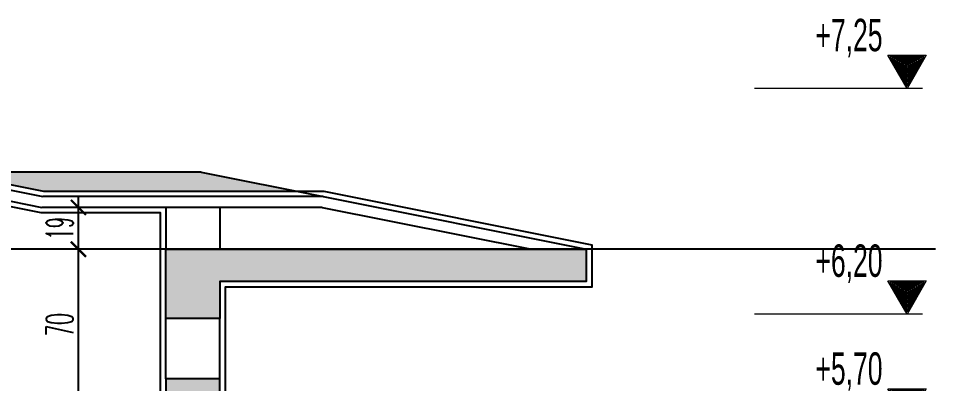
# Model space of a CAD drawing. Extents: x 775040 to 808375, y 4159409 to 4163651.
# Drawn here: x 778645.5 to 778751.9, y 4160317.9 to 4160360.3 of the extents above; entities that cross this region are included whole.
import ezdxf

# ---------------------------------------------------------------- set-up
doc = ezdxf.new("R2010")
doc.units = 0
doc.header["$MEASUREMENT"] = 0
doc.header["$PDMODE"] = 3
doc.linetypes.add('DUZ', pattern=[500, 500])
doc.layers.get('0').update_dxf_attribs({"linetype": 'DUZ'})
for name, color, linetype, lineweight in [('25yazi', 255, 'Continuous', 15), ('P-HatchLight', 200, 'Continuous', 5), ('P-Levels', 240, 'Continuous', 20), ('P-Oklar', 31, 'Continuous', 18), ('Z_iç ölçü dikey', 111, 'Continuous', 25)]:
    doc.layers.add(name, color=color, linetype=linetype, lineweight=lineweight)
doc.layers.add('tarama', color=8, linetype='Continuous')
doc.styles.add('50', font='swisscl.ttf', dxfattribs={"height": 50})
doc.styles.add('OLCUIC', font='ROMANS.SHX', dxfattribs={"width": 0.5})
doc.dimstyles.new('ölçü 50', dxfattribs={"dimtxt": 12.5, "dimasz": 7, "dimexe": 5.3, "dimexo": 5, "dimgap": 2.5, "dimtad": 1, "dimdec": 0, "dimzin": 9, "dimdsep": 46, "dimtxsty": 'OLCUIC', "dimblk1": 'ARCHTICK', "dimblk2": 'ARCHTICK', "dimsah": 1, "dimcen": 0, "dimdle": 5.5, "dimadec": 0, "dimazin": 0, "dimtfac": 1, "dimtdec": 0, "dimtix": 1, "dimtofl": 0, "dimtmove": 1, "dimatfit": 3, "dimldrblk": 'ARCHTICK', "dimfxl": 0, "dimtolj": 1, "dimtzin": 0, "dimarcsym": 0})

# ---------------------------------------------------------------- blocks, each defined once
blk = doc.blocks.new('KOTLAMAGORUNUS KESITTE')
at = {"layer": 'P-HatchLight'}
for points in [[(0.1521, 0.1484), (0.0722, 0.01), (-0.0077, 0.1484)], [(0.1434, 0.1434), (0.0722, 0.02), (0.0009, 0.1434)], [(0.1348, 0.1384), (0.0722, 0.03), (0.0096, 0.1384)], [(0.1261, 0.1334), (0.0722, 0.04), (0.0183, 0.1334)], [(0.1175, 0.1284), (0.0722, 0.05), (0.0269, 0.1284)], [(0.1088, 0.1234), (0.0722, 0.06), (0.0356, 0.1234)], [(0.1001, 0.1184), (0.0722, 0.07), (0.0442, 0.1184)], [(0.0915, 0.1134), (0.0722, 0.08), (0.0529, 0.1134)], [(0.0828, 0.1084), (0.0722, 0.09), (0.0616, 0.1084)], [(0.0742, 0.1034), (0.0722, 0.1), (0.0702, 0.1034)]]:
    blk.add_lwpolyline(points, close=True, dxfattribs=at)
at = {"layer": 'P-Oklar', "color": 2, "ltscale": 0.5}
blk.add_line((0, 0), (0.7795, 0), dxfattribs=at)
blk.add_lwpolyline([(-0.0164, 0.1534), (0.0722, 0), (0.1608, 0.1534)], close=True, dxfattribs=at)
at = {"layer": 'P-Levels', "color": 7, "style": '50', "width": 0.8}
blk.add_attdef('%%P0.00', (-0.0314, 0.1775), '', height=0.15, dxfattribs=at)
blk = doc.blocks.new('_ARCHTICK')
at = {"color": 0, "linetype": 'ByBlock', "const_width": 0.15}
blk.add_lwpolyline([(-0.5, -0.5), (0.5, 0.5)], dxfattribs=at)
blk = doc.blocks.new('*D1098')
at = {"layer": 'Defpoints', "color": 0, "linetype": 'Continuous', "transparency": 16777216}
for p in [(792867, 4155769.73), (792867.01, 4155769.73), (792914.47, 4155699.73)]:
    blk.add_point(p, dxfattribs=at)
at = {"layer": 'tarama', "color": 0, "linetype": 'Continuous', "lineweight": -2, "transparency": 16777216}
for p, q in [((792867, 4155694.23), (792867, 4155775.23)), ((792867, 4155769.73), (792861.7, 4155769.73)), ((792875, 4155699.73), (792861.7, 4155699.73))]:
    blk.add_line(p, q, dxfattribs=at)
at = {"layer": 'tarama', "color": 0, "linetype": 'Continuous', "lineweight": -2, "transparency": 16777216, "xscale": 7, "yscale": 7, "zscale": 7}
for p, rotation in [((792867, 4155769.73), 90), ((792867, 4155699.73), 270)]:
    blk.add_blockref('_ARCHTICK', p, dxfattribs=dict(at, rotation=rotation))
at = {"layer": 'tarama', "color": 0, "linetype": 'Continuous', "transparency": 16777216, "insert": (792858.25, 4155734.73), "char_height": 12.5, "attachment_point": 5, "rotation": 90, "style": 'OLCUIC'}
blk.add_mtext('\\A1;70', dxfattribs=at)
blk = doc.blocks.new('*D1099')
at = {"layer": 'Defpoints', "color": 0, "linetype": 'Continuous', "transparency": 16777216}
for p in [(792867, 4155789.14), (792867.01, 4155789.14), (792867.01, 4155769.73)]:
    blk.add_point(p, dxfattribs=at)
at = {"layer": 'tarama', "color": 0, "linetype": 'Continuous', "lineweight": -2, "transparency": 16777216}
for p, q in [((792867, 4155764.23), (792867, 4155794.64)), ((792867, 4155789.14), (792861.7, 4155789.14)), ((792867, 4155769.73), (792861.7, 4155769.73))]:
    blk.add_line(p, q, dxfattribs=at)
at = {"layer": 'tarama', "color": 0, "linetype": 'Continuous', "lineweight": -2, "transparency": 16777216, "xscale": 7, "yscale": 7, "zscale": 7}
for p, rotation in [((792867, 4155789.14), 90), ((792867, 4155769.73), 270)]:
    blk.add_blockref('_ARCHTICK', p, dxfattribs=dict(at, rotation=rotation))
at = {"layer": 'tarama', "color": 0, "linetype": 'Continuous', "transparency": 16777216, "insert": (792858.25, 4155779.43), "char_height": 12.5, "attachment_point": 5, "rotation": 90, "style": 'OLCUIC'}
blk.add_mtext('\\A1;19', dxfattribs=at)
blk = doc.blocks.new('A$C41EB7E44')
at = {"layer": 'tarama'}
h = blk.add_hatch(dxfattribs=at)
h.set_pattern_fill('AR-RSHKE', color=256, scale=1.7, style=0)
h.set_pattern_definition([(0, (-860136.05, -4189752.575), (43.35, 20.4), [10.2, -8.5, 11.9, -5.1, 15.3, -6.8]), (0, (-860125.85, -4189751.725), (43.35, 20.4), [8.5, -32.3, 6.8, -10.2]), (0, (-860105.45, -4189753.85), (43.35, 20.4), [5.1, -52.7]), (90, (-860136.049, -4189752.575), (-14.45, 20.4), [19.55, -62.05]), (90, (-860125.849, -4189752.575), (-14.45, 20.4), [19.125, -62.475]), (90, (-860117.349, -4189752.575), (-14.45, 20.4), [17.85, -63.75]), (90, (-860105.449, -4189753.85), (-14.45, 20.4), [19.55, -62.05]), (90, (-860100.349, -4189753.85), (-14.45, 20.4), [19.55, -62.05]), (90, (-860085.049, -4189752.575), (-14.45, 20.4), [18.7, -62.9])])
h.paths.add_polyline_path([(2712.74, 1103.55), (2725.49, 1103.55), (2770.02, 1112.46), (1235.38, 1112.46), (1492.41, 1061.05), (2500.24, 1061.05)])
h.paths.add_polyline_path([(2856.33, 1129.72), (2725.49, 1103.55), (2987.17, 1103.55)])
h.paths.add_polyline_path([(3277.58, 1071.47), (3160.32, 1071.47), (3204.49, 1062.64), (3321.74, 1062.64)])
h = blk.add_hatch(dxfattribs=at)
h.set_pattern_fill('ANSI33', color=256, scale=15, style=0)
h.set_pattern_definition([(45, (-860136.0493, -4189752.575), (-2.6516504294, 2.6516504294), []), (45, (-860133.3976, -4189752.575), (-2.6516504294, 2.6516504294), [1.875, -0.9375])])
h.paths.add_polyline_path([(781.33, 1035.72), (716.33, 1035.72), (716.33, 1020.72), (756.33, 1020.72), (756.33, 1003.72), (781.33, 1003.72)])
h.paths.add_polyline_path([(781.33, 965.72), (756.33, 965.72), (756.33, 955.72), (781.33, 955.72)])
h.paths.add_polyline_path([(904.5, 725.72), (938.16, 725.72), (943.33, 720.55), (943.33, 703.72), (958.33, 703.72), (958.33, 720.55), (963.5, 725.72), (997.16, 725.72), (1002.33, 720.55), (1002.33, 703.72), (1017.33, 703.72), (1017.33, 720.55), (1022.5, 725.72), (1056.16, 725.72), (1061.33, 720.55), (1061.33, 703.72), (1076.33, 703.72), (1076.33, 720.55), (1081.5, 725.72), (1115.16, 725.72), (1120.33, 720.55), (1120.33, 703.72), (1135.33, 703.72), (1135.33, 720.55), (1140.5, 725.72), (1174.16, 725.72), (1179.33, 720.55), (1179.33, 703.72), (1194.33, 703.72), (1194.33, 720.55), (1199.5, 725.72), (1233.16, 725.72), (1238.33, 720.55), (1238.33, 703.72), (1253.33, 703.72), (1253.33, 720.55), (1258.5, 725.72), (1292.16, 725.72), (1297.33, 720.55), (1297.33, 703.72), (1312.33, 703.72), (1312.33, 720.55), (1317.5, 725.72), (1351.16, 725.72), (1356.33, 720.55), (1356.33, 703.72), (1371.33, 703.72), (1371.33, 720.55), (1376.5, 725.72), (1410.16, 725.72), (1415.33, 720.55), (1415.33, 703.72), (1430.33, 703.72), (1430.33, 720.55), (1435.5, 725.72), (1469.16, 725.72), (1474.33, 720.55), (1474.33, 703.72), (1489.33, 703.72), (1489.33, 720.55), (1494.5, 725.72), (1528.16, 725.72), (1533.33, 720.55), (1533.33, 703.72), (1548.33, 703.72), (1548.33, 720.55), (1553.5, 725.72), (1587.16, 725.72), (1592.33, 720.55), (1592.33, 703.72), (1607.33, 703.72), (1607.33, 720.55), (1612.5, 725.72), (1646.16, 725.72), (1651.33, 720.55), (1651.33, 703.72), (1666.33, 703.72), (1666.33, 720.55), (1671.5, 725.72), (1705.16, 725.72), (1710.33, 720.55), (1710.33, 703.72), (1747.77, 703.72), (1747.77, 735.72), (756.33, 735.72), (756.33, 703.72), (781.33, 703.72), (781.33, 720.55), (786.5, 725.72), (820.16, 725.72), (825.33, 720.55), (825.33, 703.72), (840.33, 703.72), (840.33, 720.55), (845.5, 725.72), (879.16, 725.72), (884.33, 720.55), (884.33, 703.72), (899.33, 703.72), (899.33, 720.55)])
h.paths.add_polyline_path([(2446.33, 1035.72), (1541.33, 1035.72), (1541.33, 1003.72), (1561.33, 1003.72), (1561.33, 1020.55), (1566.5, 1025.72), (1600.16, 1025.72), (1605.33, 1020.55), (1605.33, 1003.72), (1620.33, 1003.72), (1620.33, 1020.55), (1625.5, 1025.72), (1659.16, 1025.72), (1664.33, 1020.55), (1664.33, 1003.72), (1679.33, 1003.72), (1679.33, 1020.55), (1684.5, 1025.72), (1718.16, 1025.72), (1723.33, 1020.55), (1723.33, 1003.72), (1738.33, 1003.72), (1738.33, 1020.55), (1743.5, 1025.72), (1777.16, 1025.72), (1782.33, 1020.55), (1782.33, 1003.72), (1797.33, 1003.72), (1797.33, 1020.55), (1802.5, 1025.72), (1836.16, 1025.72), (1841.33, 1020.55), (1841.33, 1003.72), (1856.33, 1003.72), (1856.33, 1020.55), (1861.5, 1025.72), (1895.16, 1025.72), (1900.33, 1020.55), (1900.33, 1003.72), (1915.33, 1003.72), (1915.33, 1020.55), (1920.5, 1025.72), (1954.16, 1025.72), (1959.33, 1020.55), (1959.33, 1003.72), (1974.33, 1003.72), (1974.33, 1020.55), (1979.5, 1025.72), (2013.16, 1025.72), (2018.33, 1020.55), (2018.33, 1003.72), (2033.33, 1003.72), (2033.33, 1020.55), (2038.5, 1025.72), (2072.16, 1025.72), (2077.33, 1020.55), (2077.33, 1003.72), (2092.33, 1003.72), (2092.33, 1020.55), (2097.5, 1025.72), (2131.16, 1025.72), (2136.33, 1020.55), (2136.33, 1003.72), (2151.33, 1003.72), (2151.33, 1020.55), (2156.5, 1025.72), (2190.16, 1025.72), (2195.33, 1020.55), (2195.33, 1003.72), (2210.33, 1003.72), (2210.33, 1020.55), (2215.5, 1025.72), (2249.16, 1025.72), (2254.33, 1020.55), (2254.33, 1003.72), (2269.33, 1003.72), (2269.33, 1020.55), (2274.5, 1025.72), (2308.16, 1025.72), (2313.33, 1020.55), (2313.33, 1003.72), (2328.33, 1003.72), (2328.33, 1020.55), (2333.5, 1025.72), (2367.16, 1025.72), (2372.33, 1020.55), (2372.33, 1003.72), (2387.33, 1003.72), (2387.33, 1020.55), (2392.5, 1025.72), (2426.16, 1025.72), (2431.33, 1020.55), (2431.33, 1003.72), (2446.33, 1003.72)])
h.paths.add_polyline_path([(2691.33, 955.72), (2681.33, 955.72), (2681.33, 945.72), (2691.33, 945.72)])
h.paths.add_polyline_path([(3456.33, 1035.72), (3261.33, 1035.72), (3261.33, 1003.72), (3286.33, 1003.72), (3286.33, 1020.72), (3456.33, 1020.72)])
h.paths.add_polyline_path([(3286.33, 975.72), (3261.33, 975.72), (3261.33, 965.72), (3286.33, 965.72)])
h.paths.add_polyline_path([(3436.33, 735.72), (2189.33, 735.72), (2189.33, 718.07), (2161.33, 718.07), (2161.33, 700.42), (2133.33, 700.42), (2133.33, 682.78), (2105.33, 682.78), (2105.33, 665.13), (2077.33, 665.13), (2077.33, 647.48), (2049.33, 647.48), (2049.33, 629.84), (2021.33, 629.84), (2021.33, 612.19), (1993.33, 612.19), (1993.33, 594.54), (1965.33, 594.54), (1965.33, 576.9), (1937.33, 576.9), (1937.33, 559.25), (1909.33, 559.25), (1909.33, 541.6), (1881.33, 541.6), (1881.33, 523.95), (1853.33, 523.95), (1853.33, 506.31), (1825.33, 506.31), (1825.33, 488.66), (1797.33, 488.66), (1797.33, 471.01), (1769.33, 471.01), (1769.33, 453.37), (1741.33, 453.37), (1741.33, 410.72), (1784.33, 410.72), (1784.33, 445.09), (2194.69, 703.72), (2256.33, 703.72), (2256.33, 720.55), (2261.5, 725.72), (2295.16, 725.72), (2300.33, 720.55), (2300.33, 703.72), (2315.33, 703.72), (2315.33, 720.55), (2320.5, 725.72), (2354.16, 725.72), (2359.33, 720.55), (2359.33, 703.72), (2374.33, 703.72), (2374.33, 720.55), (2379.5, 725.72), (2413.16, 725.72), (2418.33, 720.55), (2418.33, 703.72), (2433.33, 703.72), (2433.33, 720.55), (2438.5, 725.72), (2472.16, 725.72), (2477.33, 720.55), (2477.33, 703.72), (2492.33, 703.72), (2492.33, 720.55), (2497.5, 725.72), (2531.16, 725.72), (2536.33, 720.55), (2536.33, 703.72), (2551.33, 703.72), (2551.33, 720.55), (2556.5, 725.72), (2590.16, 725.72), (2595.33, 720.55), (2595.33, 703.72), (2610.33, 703.72), (2610.33, 720.55), (2615.5, 725.72), (2649.16, 725.72), (2654.33, 720.55), (2654.33, 703.72), (2669.33, 703.72), (2669.33, 720.55), (2674.5, 725.72), (2708.16, 725.72), (2713.33, 720.55), (2713.33, 703.72), (2728.33, 703.72), (2728.33, 720.55), (2733.5, 725.72), (2767.16, 725.72), (2772.33, 720.55), (2772.33, 703.72), (2787.33, 703.72), (2787.33, 720.55), (2792.5, 725.72), (2826.16, 725.72), (2831.33, 720.55), (2831.33, 703.72), (2846.33, 703.72), (2846.33, 720.55), (2851.5, 725.72), (2885.16, 725.72), (2890.33, 720.55), (2890.33, 703.72), (2905.33, 703.72), (2905.33, 720.55), (2910.5, 725.72), (2944.16, 725.72), (2949.33, 720.55), (2949.33, 703.72), (2964.33, 703.72), (2964.33, 720.55), (2969.5, 725.72), (3003.16, 725.72), (3008.33, 720.55), (3008.33, 703.72), (3023.33, 703.72), (3023.33, 720.55), (3028.5, 725.72), (3062.16, 725.72), (3067.33, 720.55), (3067.33, 703.72), (3082.33, 703.72), (3082.33, 720.55), (3087.5, 725.72), (3121.16, 725.72), (3126.33, 720.55), (3126.33, 703.72), (3141.33, 703.72), (3141.33, 720.55), (3146.5, 725.72), (3180.16, 725.72), (3185.33, 720.55), (3185.33, 703.72), (3200.33, 703.72), (3200.33, 720.55), (3205.5, 725.72), (3239.16, 725.72), (3244.33, 720.55), (3244.33, 703.72), (3259.33, 703.72), (3259.33, 720.55), (3264.5, 725.72), (3298.16, 725.72), (3303.33, 720.55), (3303.33, 703.72), (3318.33, 703.72), (3318.33, 720.55), (3323.5, 725.72), (3357.16, 725.72), (3362.33, 720.55), (3362.33, 703.72), (3377.33, 703.72), (3377.33, 720.55), (3382.5, 725.72), (3416.16, 725.72), (3421.33, 720.55), (3421.33, 703.72), (3436.33, 703.72)])
h.paths.add_polyline_path([(3286.33, 665.72), (3261.33, 665.72), (3261.33, 655.72), (3286.33, 655.72)], flags=17)
h.paths.add_polyline_path([(3286.33, 410.72), (756.33, 410.72), (756.33, 335.72), (816.33, 335.72), (816.33, 395.72), (1341.33, 395.72), (1341.33, 335.72), (1401.33, 335.72), (1401.33, 395.72), (1741.33, 395.72), (1741.33, 335.72), (1801.33, 335.72), (1801.33, 395.72), (2401.33, 395.72), (2401.33, 335.72), (2461.33, 335.72), (2461.33, 395.72), (3226.33, 395.72), (3226.33, 335.72), (3286.33, 335.72)])
h.paths.add_polyline_path([(781.33, 665.72), (756.33, 665.72), (756.33, 655.72), (781.33, 655.72)])
at = {"layer": 'tarama', "linetype": 'Continuous'}
for p, q in [((2999.67, 1101.05), (3204.24, 1060.14)), ((2999.17, 1096.05), (3203.74, 1055.14)), ((3277.58, 1071.47), (3147.58, 1071.47)), ((3277.58, 1071.47), (3334.24, 1060.14)), ((3334.24, 1060.14), (3204.24, 1060.14)), ((3334.24, 1060.14), (3456.33, 1035.72)), ((3333.74, 1055.14), (3203.74, 1055.14)), ((3333.74, 1055.14), (3430.83, 1035.72))]:
    blk.add_line(p, q, dxfattribs=at)
at = {"layer": 'tarama'}
for p, q in [((3261.33, 1055.14), (3261.33, 1035.72)), ((3286.33, 1055.14), (3286.33, 1035.72)), ((3618.37, 1035.72), (467.07, 1035.72)), ((3261.33, 975.72), (3261.33, 1003.72)), ((3286.33, 975.72), (3286.33, 1003.72))]:
    blk.add_line(p, q, dxfattribs=at)
at = {"layer": 'tarama', "linetype": 'Continuous'}
for points in [[(2712.74, 1103.55), (2999.91, 1103.55), (3204.49, 1062.64), (3334.49, 1062.64), (3458.83, 1037.77), (3458.83, 1018.22), (3288.83, 1018.22), (3288.83, 1003.72), (3288.83, 975.72), (3288.83, 963.22), (3258.83, 963.22), (3258.83, 975.72), (3258.83, 1003.72), (3258.83, 1035.72), (3258.83, 1052.64), (3203.5, 1052.64), (2998.92, 1093.55), (2713.73, 1093.55)], [(3456.33, 1035.72), (3456.33, 1020.72), (3286.33, 1020.72), (3286.33, 1003.72), (3261.33, 1003.72), (3261.33, 1035.72), (3456.33, 1035.72)]]:
    blk.add_lwpolyline(points, dxfattribs=at)
at = {"layer": 'tarama'}
blk.add_lwpolyline([(3286.33, 965.72), (3286.33, 975.72), (3261.33, 975.72), (3261.33, 965.72)], close=True, dxfattribs=at)
ref = blk.add_blockref('KOTLAMAGORUNUS KESITTE', (3612.34, 1110.25), dxfattribs=dict(at, xscale=-100, yscale=100, zscale=100))
ref.add_attrib('%%P0.00', '+7,25', (3562.62, 1127.49), dxfattribs={"layer": '25yazi', "height": 15, "rotation": 360, "style": '50', "width": 0.8})
ref = blk.add_blockref('KOTLAMAGORUNUS KESITTE', (3612.34, 1005.72), dxfattribs=dict(at, xscale=-100, yscale=100, zscale=100))
ref.add_attrib('%%P0.00', '+6,20', (3562.62, 1022.95), dxfattribs={"layer": '25yazi', "height": 15, "rotation": 360, "style": '50', "width": 0.8})
ref = blk.add_blockref('KOTLAMAGORUNUS KESITTE', (3612.34, 955.72), dxfattribs=dict(at, xscale=-100, yscale=100, zscale=100))
ref.add_attrib('%%P0.00', '+5,70', (3562.62, 972.95), dxfattribs={"layer": '25yazi', "height": 15, "rotation": 360, "style": '50', "width": 0.8})
at = {"layer": 'tarama', "linetype": 'Continuous'}
for base, p1, p2, picture, middle in [((3220.71, 1055.14), (3220.72, 1035.72), (3220.72, 1055.14), '*D1099', (3211.96, 1045.43)), ((3220.71, 1035.72), (3268.18, 965.72), (3220.72, 1035.72), '*D1098', (3211.96, 1000.72))]:
    dim = blk.add_linear_dim(base=base, p1=p1, p2=p2, angle=90, dimstyle='ölçü 50', override={"dimfxl": 8}, dxfattribs=at)
    dim.commit()
    dim.dimension.update_dxf_attribs({"geometry": picture, "text_midpoint": middle, "insert": (-789646.29, -4154734.01)})

msp = doc.modelspace()

# ---------------------------------------------------------------- block references
at = {"layer": 'Z_iç ölçü dikey', "linetype": 'Continuous', "xscale": 0.25, "yscale": 0.25, "zscale": 0.25}
msp.add_blockref('A$C41EB7E44', (777847.29, 4160074.58), dxfattribs=at)

doc.saveas('drawing.dxf')
